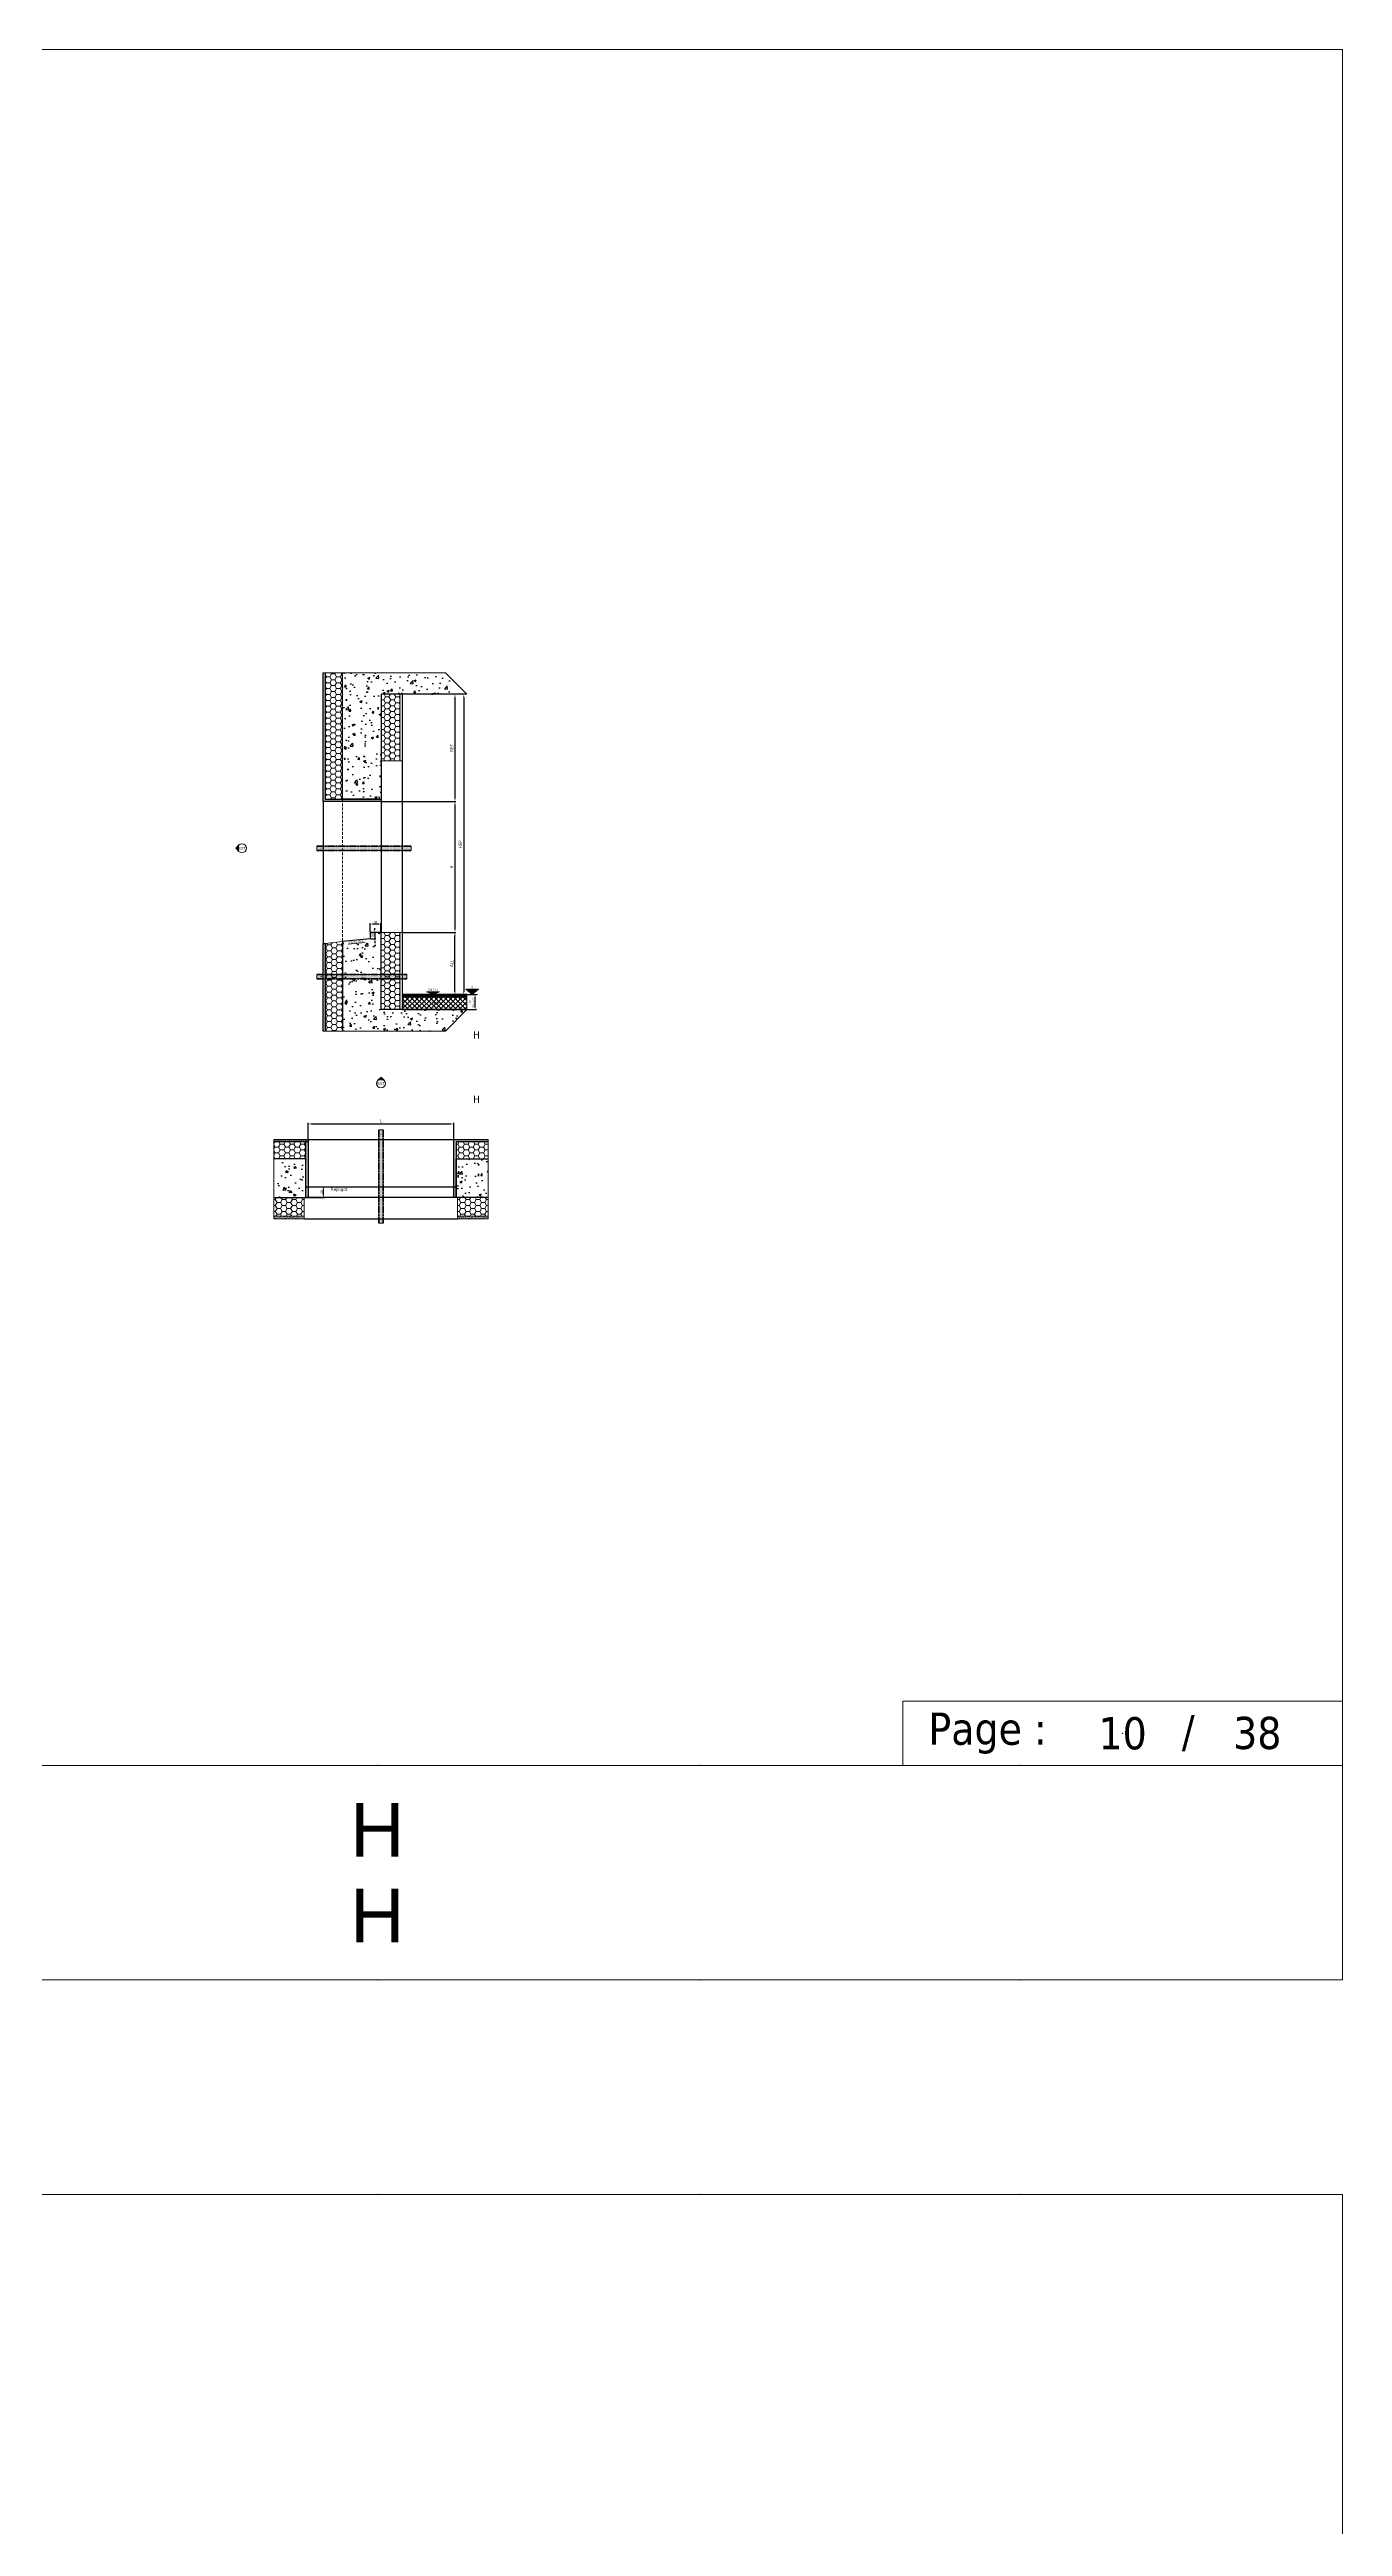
# Model space of a CAD drawing. Header units: millimetres. Extents: x -20000 to 230000, y -17405 to 25402.
# Drawn here: x 73472 to 79500, y -2048 to 9500 of the extents above; entities that cross this region are included whole.
import ezdxf
from ezdxf.enums import TextEntityAlignment as Align

# ---------------------------------------------------------------- set-up
doc = ezdxf.new("R2010")
doc.units = ezdxf.units.MM
doc.header["$PDMODE"] = 35
doc.header["$PDSIZE"] = 0.5
doc.linetypes.add('AXES', pattern=[50.8, 31.75, -6.35, 6.35, -6.35])
doc.linetypes.add('CACHE', pattern=[9.525, 6.35, -3.175])
doc.layers.get('0').update_dxf_attribs({"lineweight": 13})
doc.layers.get('Defpoints').update_dxf_attribs({"true_color": 0xc2a584})
for name, color, linetype, lineweight in [('0 - 1 (validé)', 3, 'Continuous', 13), ('1 - Axe', 1, 'AXES', 0), ('1 - BETON', 251, 'Continuous', 25), ('1 - Béton', 251, 'Continuous', 25), ('1 - Cartouche', 7, 'Continuous', 13), ('1 - Cotation', 32, 'Continuous', 13), ('1 - INTERROMPU', 253, 'CACHE', 13), ('1 - Isolant', 132, 'Continuous', 13), ('1 - Platre', 252, 'Continuous', 13), ('1 - Texte', 7, 'Continuous', 13), ('Texte', 7, 'Continuous', 13)]:
    doc.layers.add(name, color=color, linetype=linetype, lineweight=lineweight)
for name, color, linetype, lineweight, plot in [('0 - Invisible', 43, 'Continuous', 0, False), ('0 - Trame', 1, 'Continuous', 0, False), ('Intouchable', 252, 'Continuous', 13, False), ('Non visible', 163, 'Continuous', 25, False)]:
    doc.layers.add(name, color=color, linetype=linetype, lineweight=lineweight, plot=plot)
doc.layers.add('1 - Cache', color=7, linetype='Continuous', lineweight=0, true_color=0xffffff)
doc.styles.get("Standard").update_dxf_attribs({"font": 'ARIALUNI.TTF'})
doc.styles.add('Texte Poralu', font='tahomabd.ttf')
doc.dimstyles.new('100 - 1000', dxfattribs={"dimtxt": 15, "dimasz": 15, "dimexe": 5, "dimexo": 2.5, "dimgap": 8, "dimtad": 1, "dimdec": 1, "dimtxsty": 'Texte Poralu', "dimcen": 10, "dimazin": 0, "dimtfac": 1, "dimtdec": 1, "dimtmove": 0, "dimatfit": 3, "dimfxl": 1, "dimarcsym": 0})
doc.dimstyles.new('30 - 1000', dxfattribs={"dimtxt": 10, "dimasz": 10, "dimexe": 5, "dimexo": 2.5, "dimgap": 5, "dimtad": 1, "dimdec": 1, "dimtxsty": 'Texte Poralu', "dimcen": 5, "dimazin": 0, "dimtfac": 1, "dimtdec": 1, "dimtmove": 0, "dimatfit": 3, "dimfxl": 1, "dimarcsym": 0})

# ---------------------------------------------------------------- blocks, each defined once
blk = doc.blocks.new('Cadre Coupe_Elev')
for p in [(3500, 9500), (5000, 9500), (6500, 9500), (8000, 9500), (3500, 1500), (5000, 1500), (6500, 1500), (8000, 1500), (3500, 500), (5000, 500), (6500, 500), (8000, 500)]:
    blk.add_point(p)
at = {"layer": '0 - Trame'}
for points in [[(500, 500), (9500, 500), (9500, 9500), (500, 9500)], [(500, 1500), (9500, 1500), (9500, 500), (500, 500)]]:
    blk.add_lwpolyline(points, close=True, dxfattribs=at)
at = {"layer": 'Defpoints'}
for p in [(5000, 5730), (5000, 3733), (5000, 1200), (5000, 1000), (5000, 800)]:
    blk.add_point(p, dxfattribs=at)
at = {"color": 7}
blk.add_attdef('REPERE_1', text='', height=300, dxfattribs=at).set_placement((1000, 9000), align=Align.MIDDLE_CENTER)
at = {"layer": '1 - Texte', "color": 7}
for tag, p in [('DEFINITION1', (5000, 1200)), ('DEFINITION2', (5000, 800))]:
    blk.add_attdef(tag, text='', height=250, dxfattribs=at).set_placement(p, align=Align.MIDDLE_CENTER)
at = {"layer": 'Non visible', "style": 'Texte Poralu'}
for p in [(5447, 4906), (5447, 4606)]:
    blk.add_attdef('REPERE_2', text='', height=35, dxfattribs=at).set_placement(p, align=Align.MIDDLE_LEFT)
blk = doc.blocks.new('Cartouche - Total de page')
at = {"layer": '1 - Cartouche', "color": 0, "insert": (0, 0), "char_height": 5, "attachment_point": 5, "style": 'Texte Poralu'}
blk.add_mtext('38', dxfattribs=at)
blk = doc.blocks.new('*U533')
at = {"layer": '1 - Béton'}
h = blk.add_hatch(dxfattribs=at)
h.set_pattern_fill('ANSI31', color=256, scale=0.5, angle=135)
h.set_pattern_definition([(180, (200, -2e-12), (-3e-16, -1.5875), [])])
h.paths.add_polyline_path([(0, 60), (300, 60), (300, 70), (0, 70)])
h = blk.add_hatch(dxfattribs=at)
h.set_pattern_fill('ANSI37', color=256, scale=5)
h.set_pattern_definition([(45, (200, -2e-12), (-11.2253, 11.2253), []), (135, (200, -2e-12), (-11.2253, -11.2253), [])])
h.paths.add_polyline_path([(0, 0), (300, 0), (300, 60), (0, 60)])
h.paths.add_polyline_path([(126, 21), (174, 21), (174, 42), (126, 42)], flags=24)
at = {"layer": '0 - Invisible'}
for points in [[(0, 60), (300, 60), (300, 70), (0, 70), (0, 60)], [(0, 0), (300, 0), (300, 60), (0, 60), (0, 0)]]:
    blk.add_lwpolyline(points, dxfattribs=at)
at = {"layer": '1 - Béton'}
for points in [[(300, 70), (0, 70), (0, 60), (300, 60)], [(300, 60), (0, 60), (0, 0), (300, 0)]]:
    blk.add_lwpolyline(points, dxfattribs=at)
at = {"layer": 'Texte', "insert": (150, 30), "char_height": 10, "attachment_point": 5, "style": 'Texte Poralu'}
blk.add_mtext_dynamic_manual_height_columns('Chape', width=29.38, gutter_width=50, heights=[0], dxfattribs=at)
blk = doc.blocks.new('*U536')
at = {"layer": '1 - Isolant'}
h = blk.add_hatch(dxfattribs=at)
h.set_pattern_fill('HONEY', color=256, scale=5)
h.set_pattern_definition([(0, (-58597.141, -19597.493), (23.8125, 13.7481532), [15.875, -31.75]), (120, (-58597.141, -19597.493), (-23.8125, 13.7481533), [15.875, -31.75]), (60, (-58597.141, -19597.493), (5e-08, 27.4963065), [-31.75, 15.875])])
h.paths.add_polyline_path([(0, -360), (87, -360), (87, 0), (0, 0)])
at = {"layer": '1 - Platre'}
h = blk.add_hatch(dxfattribs=at)
h.set_pattern_fill('AR-SAND', color=256, scale=0.1)
h.set_pattern_definition([(37.5, (-58597.141, -19597.4927), (-0.16000313, 4.89413237), [0, -3.8608, 0, -4.318, 0, -4.1275]), (7.5, (-58597.141, -19597.4927), (4.4952328, 7.168251), [0, -2.0828, 0, -3.4798, 0, -1.3335]), (327.5, (-58600.265, -19597.4927), (7.9099237, 0.01437185), [0, -1.27, 0, -4.572, 0, -5.969]), (317.5, (-58600.265, -19597.4927), (7.6355645, 2.2292932), [0, -0.635, 0, -2.9972, 0, -3.429])])
h.paths.add_polyline_path([(100, -360), (100, 0), (87, 0), (87, -360)])
at = {"layer": '0 - Invisible'}
for points in [[(0, -360), (87, -360)], [(87, -360), (100, -360)]]:
    blk.add_lwpolyline(points, dxfattribs=at)
at = {"layer": '1 - Isolant'}
blk.add_lwpolyline([(87, -360), (87, 0), (0, 0), (0, -360)], dxfattribs=at)
at = {"layer": '1 - Platre'}
blk.add_lwpolyline([(100, -360), (100, 0), (87, 0), (87, -360)], dxfattribs=at)
blk = doc.blocks.new('*U199')
blk.add_hatch(color=256).paths.add_polyline_path([(25, 0), (55, 25), (-5, 25)])
blk.add_line((0, 0), (50, 0))
blk.add_lwpolyline([(25, 0), (55, 25), (-5, 25), (25, 0)])
at = {"style": 'Texte Poralu'}
blk.add_attdef('HAUTEUR', text='', height=10, dxfattribs=at).set_placement((25, 35), align=Align.MIDDLE_CENTER)
blk = doc.blocks.new('*U200')
blk.add_hatch(color=256).paths.add_polyline_path([(0, 0), (30, 12.5), (-30, 12.5)])
blk.add_lwpolyline([(0, 0), (30, 12.5), (-30, 12.5), (0, 0)])
at = {"layer": 'Texte', "insert": (0, 17.5), "char_height": 10, "attachment_point": 8, "style": 'Texte Poralu'}
blk.add_mtext('Sol Fini', dxfattribs=at)
blk = doc.blocks.new('*D1416')
at = {"color": 0, "lineweight": -2, "transparency": 16777216}
for p, q in [((75420, 5094), (75462, 5094)), ((75457, 5034), (75457, 5084)), ((75420, 5024), (75462, 5024))]:
    blk.add_line(p, q, dxfattribs=at)
at = {"color": 0, "transparency": 16777216}
for points in [[(75455, 5084), (75458, 5084), (75457, 5094)], [(75455, 5034), (75458, 5034), (75457, 5024)]]:
    blk.add_solid(points, dxfattribs=at)
at = {"layer": 'Defpoints', "color": 0, "transparency": 16777216}
for p in [(75417, 5094), (75457, 5094), (75417, 5024)]:
    blk.add_point(p, dxfattribs=at)
at = {"color": 0, "transparency": 16777216, "insert": (75439, 5059), "char_height": 10, "attachment_point": 5, "rotation": 90, "style": 'Texte Poralu'}
blk.add_mtext('70 \\P{\\H0.6x;(Réserve Sol)}', dxfattribs=at)
blk = doc.blocks.new('*U791')
at = {"layer": '1 - Isolant'}
h = blk.add_hatch(dxfattribs=at)
h.set_pattern_fill('HONEY', color=256, scale=5)
h.set_pattern_definition([(0, (-58597.141, -19597.493), (23.8125, 13.7481532), [15.875, -31.75]), (120, (-58597.141, -19597.493), (-23.8125, 13.7481533), [15.875, -31.75]), (60, (-58597.141, -19597.493), (5e-08, 27.4963065), [-31.75, 15.875])])
h.paths.add_polyline_path([(0, -500), (87, -500), (87, -190), (0, -190)])
at = {"layer": '1 - Platre'}
h = blk.add_hatch(dxfattribs=at)
h.set_pattern_fill('AR-SAND', color=256, scale=0.1)
h.set_pattern_definition([(37.5, (-58597.141, -19597.4927), (-0.16000313, 4.89413237), [0, -3.8608, 0, -4.318, 0, -4.1275]), (7.5, (-58597.141, -19597.4927), (4.4952328, 7.168251), [0, -2.0828, 0, -3.4798, 0, -1.3335]), (327.5, (-58600.265, -19597.4927), (7.9099237, 0.01437185), [0, -1.27, 0, -4.572, 0, -5.969]), (317.5, (-58600.265, -19597.4927), (7.6355645, 2.2292932), [0, -0.635, 0, -2.9972, 0, -3.429])])
h.paths.add_polyline_path([(100, -500), (100, -190), (87, -190), (87, -500)])
at = {"layer": '0 - Invisible'}
for points in [[(0, -500), (87, -500)], [(87, -500), (100, -500)]]:
    blk.add_lwpolyline(points, dxfattribs=at)
at = {"layer": '1 - Isolant'}
blk.add_lwpolyline([(87, -500), (87, -190), (0, -190), (0, -500)], dxfattribs=at)
at = {"layer": '1 - Platre'}
blk.add_lwpolyline([(100, -500), (100, -190), (87, -190), (87, -500)], dxfattribs=at)
blk = doc.blocks.new('*U789')
at = {"layer": '1 - Isolant'}
h = blk.add_hatch(dxfattribs=at)
h.set_pattern_fill('HONEY', color=256, scale=5, style=0)
h.set_pattern_definition([(0, (-80, 430), (23.8125, 13.74815), [15.875, -31.75]), (120, (-80, 430), (-23.8125, 13.74815), [15.875, -31.75]), (60, (-80, 430), (5e-08, 27.4963), [-31.75, 15.875])])
h.paths.add_polyline_path([(-80, 590), (0, 590), (0, 0), (-80, 0)])
at = {"layer": '0 - Invisible'}
blk.add_lwpolyline([(-80, 590), (0, 590)], dxfattribs=at)
at = {"layer": '1 - Isolant'}
blk.add_lwpolyline([(0, 590), (0, 0), (0, 0), (0, 0), (-80, 0), (-80, 590)], dxfattribs=at)
blk = doc.blocks.new('*D1417')
at = {"layer": '1 - Cotation', "color": 0, "lineweight": -2, "transparency": 16777216}
for p, q in [((75020, 5994), (75367, 5994)), ((75362, 5979), (75362, 5399)), ((75120, 5384), (75367, 5384))]:
    blk.add_line(p, q, dxfattribs=at)
at = {"layer": '1 - Cotation', "color": 0, "transparency": 16777216}
for points in [[(75360, 5979), (75365, 5979), (75362, 5994)], [(75360, 5399), (75365, 5399), (75362, 5384)]]:
    blk.add_solid(points, dxfattribs=at)
at = {"layer": 'Defpoints', "color": 0, "transparency": 16777216}
for p in [(75018, 5994), (75118, 5384), (75362, 5384)]:
    blk.add_point(p, dxfattribs=at)
at = {"layer": '1 - Cotation', "color": 0, "transparency": 16777216, "insert": (75347, 5689), "char_height": 15, "attachment_point": 5, "rotation": 90, "style": 'Texte Poralu'}
blk.add_mtext('H', dxfattribs=at)
blk = doc.blocks.new('*D1418')
at = {"layer": '1 - Cotation', "color": 0, "lineweight": -2, "transparency": 16777216}
for p, q in [((75415, 6494), (75398, 6494)), ((75403, 6479), (75403, 5109)), ((75415, 5094), (75398, 5094))]:
    blk.add_line(p, q, dxfattribs=at)
at = {"layer": '1 - Cotation', "color": 0, "transparency": 16777216}
for points in [[(75401, 6479), (75406, 6479), (75403, 6494)], [(75401, 5109), (75406, 5109), (75403, 5094)]]:
    blk.add_solid(points, dxfattribs=at)
at = {"layer": 'Defpoints', "color": 0, "transparency": 16777216}
for p in [(75418, 6494), (75403, 5094), (75418, 5094)]:
    blk.add_point(p, dxfattribs=at)
at = {"layer": '1 - Cotation', "color": 0, "transparency": 16777216, "insert": (75387, 5794), "char_height": 15, "attachment_point": 5, "rotation": 90, "style": 'Texte Poralu'}
blk.add_mtext('HSP', dxfattribs=at)
blk = doc.blocks.new('*U784')
at = {"layer": '1 - BETON'}
h = blk.add_hatch(dxfattribs=at)
h.set_pattern_fill('CONCRETE', color=256, scale=15, style=0, pattern_type=2)
h.set_pattern_definition([(50, (120, 190), (107.589, -9.413), [11.25, -123.75]), (355, (120, 190), (-20.813, 112.83), [9, -99]), (100.451, (128.97, 189.22), (86.776, 103.416), [9.561, -105.171]), (46.184, (120, 220), (160.086, -24.828), [16.875, -185.625]), (96.636, (133.34, 217.93), (140.2, 146.12), [14.34, -157.757]), (351.184, (120, 220), (140.2, 146.12), [13.5, -148.5]), (21, (135, 212.5), (89.536, -60.393), [11.25, -123.75]), (326, (135, 212.5), (36.497, 108.773), [9, -99]), (71.451, (142.46, 207.47), (126.033, 48.38), [9.561, -105.171]), (37.5, (120, 190), (1.824, 49.934), [0, -97.8, 0, -100.5, 0, -99.375]), (7.5, (120, 190), (39.4604, 59.162), [0, -57.3, 0, -95.55, 0, -37.875]), (327.5, (86.55, 190), (80.0734, -3.3832), [0, -37.5, 0, -117, 0, -155.25]), (317.5, (71.55, 190), (87.478, 15.016), [0, -48.75, 0, -77.7, 0, -110.25])])
h.paths.add_polyline_path([(400, 490), (300, 590), (-180, 590), (-180, 0), (0, 0), (0, 490)])
at = {"layer": '0 - Invisible'}
blk.add_lwpolyline([(400, 490), (300, 590), (-180, 590)], dxfattribs=at)
at = {"layer": '1 - BETON'}
blk.add_lwpolyline([(400, 490), (0, 490), (0, 0), (-180, 0), (-180, 590)], dxfattribs=at)
blk = doc.blocks.new('*U198')
h = blk.add_hatch(color=256)
edge = h.paths.add_edge_path()
edge.add_line((-29, 0), (-15, -15))
edge.add_arc((0, 0), 20.6, 180, 225, ccw=False)
edge.add_arc((0, 0), 20.6, 135, 180, ccw=False)
edge.add_line((-15, 15), (-29, 0))
for p, q in [((-15, 15), (-29, 0)), ((-29, 0), (-15, -15))]:
    blk.add_line(p, q)
blk.add_circle((0, 0), 20.6)
at = {"insert": (0, 0), "char_height": 12.5, "attachment_point": 5}
blk.add_mtext('EXT', dxfattribs=at)
blk = doc.blocks.new('*D1419')
at = {"layer": '1 - Cotation', "color": 0, "lineweight": -2, "transparency": 16777216}
for p, q in [((75415, 6494), (75357, 6494)), ((75362, 6479), (75362, 6009)), ((75020, 5994), (75367, 5994))]:
    blk.add_line(p, q, dxfattribs=at)
at = {"layer": '1 - Cotation', "color": 0, "transparency": 16777216}
for points in [[(75360, 6479), (75365, 6479), (75362, 6494)], [(75360, 6009), (75365, 6009), (75362, 5994)]]:
    blk.add_solid(points, dxfattribs=at)
at = {"layer": 'Defpoints', "color": 0, "transparency": 16777216}
for p in [(75418, 6494), (75018, 5994), (75362, 5994)]:
    blk.add_point(p, dxfattribs=at)
at = {"layer": '1 - Cotation', "color": 0, "transparency": 16777216, "insert": (75347, 6244), "char_height": 15, "attachment_point": 5, "rotation": 90, "style": 'Texte Poralu'}
blk.add_mtext('RET', dxfattribs=at)
blk = doc.blocks.new('*U537')
at = {"layer": '1 - Isolant'}
h = blk.add_hatch(dxfattribs=at)
h.set_pattern_fill('HONEY', color=256, scale=5, style=0)
h.set_pattern_definition([(0, (20, -215), (23.8125, 13.74815), [15.875, -31.75]), (120, (20, -215), (-23.8125, 13.74815), [15.875, -31.75]), (60, (20, -215), (5e-08, 27.4963), [-31.75, 15.875])])
h.paths.add_polyline_path([(0, -417), (0, 0), (-80, -8), (-80, -417)])
at = {"layer": '0 - Invisible'}
blk.add_lwpolyline([(-80, -417), (0, -417)], dxfattribs=at)
at = {"layer": '1 - Isolant'}
blk.add_lwpolyline([(0, -417), (0, 0), (-80, -8), (-80, -417)], dxfattribs=at)
blk = doc.blocks.new('*D1429')
at = {"layer": '1 - Cotation', "color": 0, "lineweight": -2, "transparency": 16777216}
for p, q in [((74967, 5386), (74967, 5427)), ((75007, 5422), (74977, 5422)), ((75017, 5386), (75017, 5427))]:
    blk.add_line(p, q, dxfattribs=at)
at = {"layer": '1 - Cotation', "color": 0, "transparency": 16777216}
for points in [[(74977, 5424), (74977, 5421), (74967, 5422)], [(75007, 5424), (75007, 5421), (75017, 5422)]]:
    blk.add_solid(points, dxfattribs=at)
at = {"layer": 'Defpoints', "color": 0, "transparency": 16777216}
for p in [(74967, 5422), (74967, 5384), (75017, 5384)]:
    blk.add_point(p, dxfattribs=at)
at = {"layer": '1 - Cotation', "color": 0, "transparency": 16777216, "insert": (74992, 5432), "char_height": 10, "attachment_point": 5, "style": 'Texte Poralu'}
blk.add_mtext('50', dxfattribs=at)
blk = doc.blocks.new('*D1430')
at = {"layer": '1 - Cotation', "color": 0, "lineweight": -2, "transparency": 16777216}
for p, q in [((74970, 5384), (74994, 5384)), ((74970, 5354), (74994, 5354)), ((74989, 5394), (74989, 5404)), ((74989, 5384), (74989, 5354)), ((74989, 5344), (74989, 5334))]:
    blk.add_line(p, q, dxfattribs=at)
at = {"layer": '1 - Cotation', "color": 0, "transparency": 16777216}
for points in [[(74987, 5394), (74990, 5394), (74989, 5384)], [(74987, 5344), (74990, 5344), (74989, 5354)]]:
    blk.add_solid(points, dxfattribs=at)
at = {"layer": 'Defpoints', "color": 0, "transparency": 16777216}
for p in [(74967, 5384), (74967, 5354), (74989, 5354)]:
    blk.add_point(p, dxfattribs=at)
at = {"layer": '1 - Cotation', "color": 0, "transparency": 16777216, "insert": (74978, 5369), "char_height": 10, "attachment_point": 5, "rotation": 90, "style": 'Texte Poralu'}
blk.add_mtext('30', dxfattribs=at)
blk = doc.blocks.new('*D1420')
at = {"layer": '1 - Cotation', "color": 0, "lineweight": -2, "transparency": 16777216}
for p, q in [((75120, 5384), (75367, 5384)), ((75362, 5109), (75362, 5369)), ((75415, 5094), (75357, 5094))]:
    blk.add_line(p, q, dxfattribs=at)
at = {"layer": '1 - Cotation', "color": 0, "transparency": 16777216}
for points in [[(75360, 5369), (75365, 5369), (75362, 5384)], [(75360, 5109), (75365, 5109), (75362, 5094)]]:
    blk.add_solid(points, dxfattribs=at)
at = {"layer": 'Defpoints', "color": 0, "transparency": 16777216}
for p in [(75118, 5384), (75362, 5384), (75418, 5094)]:
    blk.add_point(p, dxfattribs=at)
at = {"layer": '1 - Cotation', "color": 0, "transparency": 16777216, "insert": (75347, 5239), "char_height": 15, "attachment_point": 5, "rotation": 90, "style": 'Texte Poralu'}
blk.add_mtext('ALL', dxfattribs=at)
blk = doc.blocks.new('*U790')
at = {"layer": '1 - BETON'}
h = blk.add_hatch(dxfattribs=at)
h.set_pattern_fill('AR-SAND', color=256, scale=0.1)
h.set_pattern_definition([(37.5, (-390, -60), (-0.160003, 4.894132), [0, -3.8608, 0, -4.318, 0, -4.1275]), (7.5, (-390, -60), (4.49523, 7.16825), [0, -2.0828, 0, -3.4798, 0, -1.3335]), (327.5, (-393.124, -60), (7.909924, 0.01437), [0, -1.27, 0, -4.572, 0, -5.969]), (317.5, (-393.124, -60), (7.63556, 2.22929), [0, -0.635, 0, -2.9972, 0, -3.429])])
h.paths.add_polyline_path([(-590, 10), (-590, 0), (0, 0), (0, -260), (10, -260), (10, 10)])
at = {"layer": '0 - Invisible'}
blk.add_lwpolyline([(-590, 10), (-590, 0)], dxfattribs=at)
at = {"layer": '1 - BETON'}
blk.add_lwpolyline([(-590, 0), (0, 0), (0, -260), (10, -260), (10, 10), (-590, 10)], dxfattribs=at)
blk = doc.blocks.new('*U703')
at = {"layer": '1 - BETON'}
h = blk.add_hatch(dxfattribs=at)
h.set_pattern_fill('AR-SAND', color=256, scale=0.1)
h.set_pattern_definition([(37.5, (6e-13, -210), (-0.16, 4.89413), [0, -3.8608, 0, -4.318, 0, -4.1275]), (7.5, (6e-13, -210), (4.49523, 7.16825), [0, -2.0828, 0, -3.4798, 0, -1.3335]), (327.5, (-3.124, -210), (7.90992, 0.01437), [0, -1.27, 0, -4.572, 0, -5.969]), (317.5, (-3.124, -210), (7.63556, 2.2293), [0, -0.635, 0, -2.9972, 0, -3.429])])
h.paths.add_polyline_path([(10, -409), (10, -1), (0, 0), (0, -409)])
at = {"layer": '0 - Invisible'}
blk.add_line((0, -409), (10, -409), dxfattribs=at)
at = {"layer": '1 - BETON'}
blk.add_lwpolyline([(10, -409), (10, -1), (0, 0), (0, -409)], dxfattribs=at)
blk = doc.blocks.new('*U225')
at = {"layer": '1 - Cache'}
blk.add_hatch(color=256, dxfattribs=at).paths.add_polyline_path([(-20, -10), (400, -10), (400, 10), (-20, 10)])
at = {"layer": '0 - Invisible'}
blk.add_lwpolyline([(-20, -10), (400, -10), (400, 10), (-20, 10)], close=True, dxfattribs=at)
for p in [(0, 0), (380, 0)]:
    blk.add_point(p, dxfattribs=at)
at = {"layer": '1 - Axe', "lineweight": 50}
for p, q in [((-20, 10), (400, 10)), ((-20, -10), (400, -10))]:
    blk.add_line(p, q, dxfattribs=at)
blk = doc.blocks.new('*U441')
at = {"layer": '1 - Isolant'}
h = blk.add_hatch(dxfattribs=at)
h.set_pattern_fill('HONEY', color=256, scale=5, style=0)
h.set_pattern_definition([(0, (110, 80), (23.8125, 13.74815), [15.875, -31.75]), (120, (110, 80), (-23.8125, 13.74815), [15.875, -31.75]), (60, (110, 80), (5e-08, 27.4963), [-31.75, 15.875])])
h.paths.add_polyline_path([(-150, 0), (0, 0), (0, 80), (-150, 80)])
at = {"layer": '0 - Invisible'}
blk.add_lwpolyline([(-150, 80), (-150, 0)], dxfattribs=at)
at = {"layer": '1 - Isolant'}
blk.add_lwpolyline([(-150, 0), (0, 0), (0, 0), (0, 0), (0, 80), (-150, 80)], dxfattribs=at)
blk = doc.blocks.new('*U436')
at = {"layer": '1 - Isolant'}
h = blk.add_hatch(dxfattribs=at)
h.set_pattern_fill('HONEY', color=256, scale=5)
h.set_pattern_definition([(0, (237.5, -1e-14), (23.8125, 13.74815), [15.875, -31.75]), (120, (237.5, -1e-14), (-23.8125, 13.74815), [15.875, -31.75]), (60, (237.5, -1e-14), (5e-08, 27.4963), [-31.75, 15.875])])
h.paths.add_polyline_path([(-150, -87), (-150, 0), (-8, 0), (-8, -87)])
at = {"layer": '1 - Platre'}
h = blk.add_hatch(dxfattribs=at)
h.set_pattern_fill('AR-SAND', color=256, scale=0.1)
h.set_pattern_definition([(37.5, (237.5, -1e-14), (-0.160003, 4.894132), [0, -3.8608, 0, -4.318, 0, -4.1275]), (7.5, (237.5, -1e-14), (4.49523, 7.16825), [0, -2.0828, 0, -3.4798, 0, -1.3335]), (327.5, (234.3756, -1e-14), (7.909924, 0.01437), [0, -1.27, 0, -4.572, 0, -5.969]), (317.5, (234.3756, -1e-14), (7.63556, 2.22929), [0, -0.635, 0, -2.9972, 0, -3.429])])
h.paths.add_polyline_path([(-150, -100), (-150, -87), (-8, -87), (-8, -100)])
at = {"layer": '0 - Invisible'}
for points in [[(-150, -87), (-150, 0)], [(-150, -100), (-150, -87)]]:
    blk.add_lwpolyline(points, dxfattribs=at)
at = {"layer": '1 - Isolant'}
blk.add_lwpolyline([(-150, 0), (-8, 0), (-8, -87), (-150, -87)], dxfattribs=at)
at = {"layer": '1 - Platre'}
blk.add_lwpolyline([(-150, -87), (-8, -87), (-8, -100), (-150, -100)], dxfattribs=at)
blk = doc.blocks.new('*U437')
at = {"layer": '1 - Isolant'}
h = blk.add_hatch(dxfattribs=at)
h.set_pattern_fill('HONEY', color=256, scale=5)
h.set_pattern_definition([(0, (47.5, -1e-14), (23.8125, 13.7482), [15.875, -31.75]), (120, (47.5, -1e-14), (-23.8125, 13.7482), [15.875, -31.75]), (60, (47.5, -1e-14), (5e-08, 27.4963), [-31.75, 15.875])])
h.paths.add_polyline_path([(150, -87), (150, 0), (7, 0), (7, -87)])
at = {"layer": '1 - Platre'}
h = blk.add_hatch(dxfattribs=at)
h.set_pattern_fill('AR-SAND', color=256, scale=0.1)
h.set_pattern_definition([(37.5, (47.5, -1e-14), (-0.16, 4.89413), [0, -3.8608, 0, -4.318, 0, -4.1275]), (7.5, (47.5, -1e-14), (4.49523, 7.16825), [0, -2.0828, 0, -3.4798, 0, -1.3335]), (327.5, (44.3757, -1e-14), (7.90992, 0.01437), [0, -1.27, 0, -4.572, 0, -5.969]), (317.5, (44.376, -1e-14), (7.63556, 2.2293), [0, -0.635, 0, -2.9972, 0, -3.429])])
h.paths.add_polyline_path([(150, -100), (150, -87), (7, -87), (7, -100)])
at = {"layer": '0 - Invisible'}
for points in [[(150, -87), (150, 0)], [(150, -100), (150, -87)]]:
    blk.add_lwpolyline(points, dxfattribs=at)
at = {"layer": '1 - Isolant'}
blk.add_lwpolyline([(150, 0), (7, 0), (7, -87), (150, -87)], dxfattribs=at)
at = {"layer": '1 - Platre'}
blk.add_lwpolyline([(150, -87), (7, -87), (7, -100), (150, -100)], dxfattribs=at)
blk = doc.blocks.new('*U442')
at = {"layer": '1 - Isolant'}
h = blk.add_hatch(dxfattribs=at)
h.set_pattern_fill('HONEY', color=256, scale=5, style=0)
h.set_pattern_definition([(0, (110, 80), (23.8125, 13.74815), [15.875, -31.75]), (120, (110, 80), (-23.8125, 13.74815), [15.875, -31.75]), (60, (110, 80), (5e-08, 27.4963), [-31.75, 15.875])])
h.paths.add_polyline_path([(-150, 0), (0, 0), (0, 80), (-150, 80)])
at = {"layer": '0 - Invisible'}
blk.add_lwpolyline([(-150, 80), (-150, 0)], dxfattribs=at)
at = {"layer": '1 - Isolant'}
blk.add_lwpolyline([(-150, 0), (0, 0), (0, 0), (0, 0), (0, 80), (-150, 80)], dxfattribs=at)
blk = doc.blocks.new('*U189')
h = blk.add_hatch(color=256)
edge = h.paths.add_edge_path()
edge.add_line((0, 29), (-15, 15))
edge.add_arc((0, 0), 20.6, 90, 135, ccw=False)
edge.add_arc((0, 0), 20.6, 45, 90, ccw=False)
edge.add_line((15, 15), (0, 29))
for p, q in [((0, 29), (-15, 15)), ((15, 15), (0, 29))]:
    blk.add_line(p, q)
blk.add_circle((0, 0), 20.6)
at = {"insert": (0, 0), "char_height": 12.5, "attachment_point": 5}
blk.add_mtext('EXT', dxfattribs=at)
blk = doc.blocks.new('*D1431')
at = {"layer": '1 - Cotation', "color": 0, "lineweight": -2, "transparency": 16777216}
for p, q in [((74678, 4420), (74678, 4496)), ((74693, 4491), (75342, 4491)), ((75357, 4420), (75357, 4496))]:
    blk.add_line(p, q, dxfattribs=at)
at = {"layer": '1 - Cotation', "color": 0, "transparency": 16777216}
for points in [[(74693, 4493), (74693, 4488), (74678, 4491)], [(75342, 4493), (75342, 4488), (75357, 4491)]]:
    blk.add_solid(points, dxfattribs=at)
at = {"layer": 'Defpoints', "color": 0, "transparency": 16777216}
for p in [(74678, 4418), (75357, 4491), (75357, 4418)]:
    blk.add_point(p, dxfattribs=at)
at = {"layer": '1 - Cotation', "color": 0, "transparency": 16777216, "insert": (75018, 4506), "char_height": 15, "attachment_point": 5, "style": 'Texte Poralu'}
blk.add_mtext('L', dxfattribs=at)
blk = doc.blocks.new('*U435')
at = {"layer": '1 - BETON'}
h = blk.add_hatch(dxfattribs=at)
h.set_pattern_fill('CONCRETE', color=256, scale=15, style=0, pattern_type=2)
h.set_pattern_definition([(50, (-50, -20), (107.59, -9.413), [11.25, -123.75]), (355, (-50, -20), (-20.813, 112.83), [9, -99]), (100.45, (-41.03, -20.78), (86.776, 103.416), [9.56, -105.17]), (46.184, (-50, 10), (160.086, -24.83), [16.875, -185.625]), (96.636, (-36.66, 7.93), (140.2, 146.12), [14.34, -157.76]), (351.184, (-50, 10), (140.2, 146.12), [13.5, -148.5]), (21, (-35, 2.5), (89.536, -60.393), [11.25, -123.75]), (326, (-35, 2.5), (36.497, 108.773), [9, -99]), (71.45, (-27.54, -2.53), (126.033, 48.38), [9.56, -105.17]), (37.5, (-50, -20), (1.824, 49.934), [0, -97.8, 0, -100.5, 0, -99.375]), (7.5, (-50, -20), (39.46, 59.162), [0, -57.3, 0, -95.55, 0, -37.875]), (327.5, (-83.45, -20), (80.0734, -3.383), [0, -37.5, 0, -117, 0, -155.25]), (317.5, (-98.45, -20), (87.478, 15.016), [0, -48.75, 0, -77.7, 0, -110.25])])
h.paths.add_polyline_path([(150, 180), (150, 0), (0, 0), (0, 180)])
at = {"layer": '0 - Invisible'}
blk.add_lwpolyline([(150, 180), (150, 0)], dxfattribs=at)
at = {"layer": '1 - BETON'}
blk.add_lwpolyline([(150, 0), (0, 0), (0, 180), (150, 180)], dxfattribs=at)
blk = doc.blocks.new('*U434')
at = {"layer": '1 - BETON'}
h = blk.add_hatch(dxfattribs=at)
h.set_pattern_fill('CONCRETE', color=256, scale=15, style=0, pattern_type=2)
h.set_pattern_definition([(50, (-50, -20), (107.59, -9.413), [11.25, -123.75]), (355, (-50, -20), (-20.813, 112.83), [9, -99]), (100.45, (-41.03, -20.78), (86.776, 103.416), [9.56, -105.17]), (46.184, (-50, 10), (160.086, -24.83), [16.875, -185.625]), (96.636, (-36.66, 7.93), (140.2, 146.12), [14.34, -157.76]), (351.184, (-50, 10), (140.2, 146.12), [13.5, -148.5]), (21, (-35, 2.5), (89.536, -60.393), [11.25, -123.75]), (326, (-35, 2.5), (36.497, 108.773), [9, -99]), (71.45, (-27.54, -2.53), (126.033, 48.38), [9.56, -105.17]), (37.5, (-50, -20), (1.824, 49.934), [0, -97.8, 0, -100.5, 0, -99.375]), (7.5, (-50, -20), (39.46, 59.162), [0, -57.3, 0, -95.55, 0, -37.875]), (327.5, (-83.45, -20), (80.0734, -3.383), [0, -37.5, 0, -117, 0, -155.25]), (317.5, (-98.45, -20), (87.478, 15.016), [0, -48.75, 0, -77.7, 0, -110.25])])
h.paths.add_polyline_path([(150, 180), (150, 0), (0, 0), (0, 180)])
at = {"layer": '0 - Invisible'}
blk.add_lwpolyline([(150, 180), (150, 0)], dxfattribs=at)
at = {"layer": '1 - BETON'}
blk.add_lwpolyline([(150, 0), (0, 0), (0, 180), (150, 180)], dxfattribs=at)
blk = doc.blocks.new('*D1432')
at = {"layer": '1 - Cotation', "color": 0, "lineweight": -2, "transparency": 16777216}
for p, q in [((74670, 4198), (74755, 4198)), ((74750, 4158), (74750, 4188)), ((74670, 4148), (74755, 4148))]:
    blk.add_line(p, q, dxfattribs=at)
at = {"layer": '1 - Cotation', "color": 0, "transparency": 16777216}
for points in [[(74748, 4188), (74752, 4188), (74750, 4198)], [(74748, 4158), (74752, 4158), (74750, 4148)]]:
    blk.add_solid(points, dxfattribs=at)
at = {"layer": 'Defpoints', "color": 0, "transparency": 16777216}
for p in [(74667, 4198), (74750, 4198), (74667, 4148)]:
    blk.add_point(p, dxfattribs=at)
at = {"layer": '1 - Cotation', "color": 0, "transparency": 16777216, "insert": (74740, 4173), "char_height": 10, "attachment_point": 5, "rotation": 90, "style": 'Texte Poralu'}
blk.add_mtext('50', dxfattribs=at)
blk = doc.blocks.new('*U498')
at = {"layer": '1 - BETON'}
h = blk.add_hatch(dxfattribs=at)
h.set_pattern_fill('AR-SAND', color=256, scale=0.1)
h.set_pattern_definition([(37.5, (50, -60), (-0.160003, 4.89413), [0, -3.8608, 0, -4.318, 0, -4.1275]), (7.5, (50, -60), (4.49523, 7.16825), [0, -2.0828, 0, -3.4798, 0, -1.3335]), (327.5, (46.8757, -60), (7.909924, 0.01437), [0, -1.27, 0, -4.572, 0, -5.969]), (317.5, (46.876, -60), (7.63556, 2.2293), [0, -0.635, 0, -2.9972, 0, -3.429])])
h.paths.add_polyline_path([(-150, 10), (-150, 0), (0, 0), (0, -260), (10, -260), (10, 10)])
at = {"layer": '0 - Invisible'}
blk.add_lwpolyline([(-150, 10), (-150, 0)], dxfattribs=at)
at = {"layer": '1 - BETON'}
blk.add_lwpolyline([(-150, 0), (0, 0), (0, -260), (10, -260), (10, 10), (-150, 10)], dxfattribs=at)
blk = doc.blocks.new('*U679')
at = {"layer": '1 - BETON'}
h = blk.add_hatch(dxfattribs=at)
h.set_pattern_fill('AR-SAND', color=256, scale=0.1)
h.set_pattern_definition([(37.5, (0, -60), (-0.16, 4.89413), [0, -3.8608, 0, -4.318, 0, -4.1275]), (7.5, (0, -60), (4.49523, 7.16825), [0, -2.0828, 0, -3.4798, 0, -1.3335]), (327.5, (-3.124, -60), (7.90992, 0.01437), [0, -1.27, 0, -4.572, 0, -5.969]), (317.5, (-3.124, -60), (7.63556, 2.2293), [0, -0.635, 0, -2.9972, 0, -3.429])])
h.paths.add_polyline_path([(10, -260), (10, 0), (0, 0), (0, -260)])
at = {"layer": '0 - Invisible'}
blk.add_line((0, -260), (10, -260), dxfattribs=at)
at = {"layer": '1 - BETON'}
blk.add_lwpolyline([(10, -260), (10, 0), (0, 0), (0, -260)], dxfattribs=at)
blk = doc.blocks.new('*U680')
at = {"layer": '1 - BETON'}
h = blk.add_hatch(dxfattribs=at)
h.set_pattern_fill('AR-SAND', color=256, scale=0.1)
h.set_pattern_definition([(37.5, (0, 40), (-0.16, 4.89413), [0, -3.8608, 0, -4.318, 0, -4.1275]), (7.5, (0, 40), (4.49523, 7.16825), [0, -2.0828, 0, -3.4798, 0, -1.3335]), (327.5, (-3.124, 40), (7.90992, 0.01437), [0, -1.27, 0, -4.572, 0, -5.969]), (317.5, (-3.124, 40), (7.63556, 2.2293), [0, -0.635, 0, -2.9972, 0, -3.429])])
h.paths.add_polyline_path([(10, -160), (10, 0), (0, 0), (0, -160)])
at = {"layer": '0 - Invisible'}
blk.add_line((0, -160), (10, -160), dxfattribs=at)
at = {"layer": '1 - BETON'}
blk.add_lwpolyline([(10, -160), (10, 0), (0, 0), (0, -160)], dxfattribs=at)
blk = doc.blocks.new('*U1386')
at = {"layer": '1 - Cache'}
blk.add_hatch(color=256, dxfattribs=at).paths.add_polyline_path([(-10, 20), (-10, -415), (10, -415), (10, 20)])
at = {"layer": '0 - Invisible'}
blk.add_lwpolyline([(-10, 20), (-10, -415), (10, -415), (10, 20)], close=True, dxfattribs=at)
for p in [(0, 0), (0, -395)]:
    blk.add_point(p, dxfattribs=at)
at = {"layer": '1 - Axe', "lineweight": 50}
for p, q in [((-10, 20), (-10, -415)), ((10, 20), (10, -415))]:
    blk.add_line(p, q, dxfattribs=at)
blk = doc.blocks.new('*U439')
at = {"layer": '1 - Cache'}
blk.add_hatch(color=256, dxfattribs=at).paths.add_polyline_path([(-20, -10), (420, -10), (420, 10), (-20, 10)])
at = {"layer": '0 - Invisible'}
blk.add_lwpolyline([(-20, -10), (420, -10), (420, 10), (-20, 10)], close=True, dxfattribs=at)
for p in [(0, 0), (400, 0)]:
    blk.add_point(p, dxfattribs=at)
at = {"layer": '1 - Axe', "lineweight": 50}
for p, q in [((-20, 10), (420, 10)), ((-20, -10), (420, -10))]:
    blk.add_line(p, q, dxfattribs=at)
blk = doc.blocks.new('*U1521')
at = {"layer": '0 - Invisible'}
for p in [(0, 0), (2, -18)]:
    blk.add_point(p, dxfattribs=at)
at = {"layer": 'Texte', "insert": (1, -13), "char_height": 10, "attachment_point": 8, "rotation": 5.7106, "style": 'Texte Poralu'}
blk.add_mtext('Pente 10%', dxfattribs=at)
at = {"layer": 'Texte'}
blk.add_leader([(-38, -19), (41, -11)], dimstyle='30 - 1000', override={"dimgap": 2, "dimtad": 0}, dxfattribs=at)
blk = doc.blocks.new('*U535')
at = {"layer": '1 - BETON'}
h = blk.add_hatch(dxfattribs=at)
h.set_pattern_fill('CONCRETE', color=256, scale=15, style=0, pattern_type=2)
h.set_pattern_definition([(50, (110, -57), (107.589, -9.413), [11.25, -123.75]), (355, (110, -57), (-20.813, 112.83), [9, -99]), (100.451, (118.97, -57.78), (86.776, 103.416), [9.561, -105.171]), (46.184, (110, -27), (160.086, -24.828), [16.875, -185.625]), (96.636, (123.34, -29.07), (140.2, 146.118), [14.34, -157.757]), (351.184, (110, -27), (140.2, 146.12), [13.5, -148.5]), (21, (125, -34.5), (89.536, -60.393), [11.25, -123.75]), (326, (125, -34.5), (36.497, 108.773), [9, -99]), (71.451, (132.46, -39.53), (126.033, 48.38), [9.561, -105.171]), (37.5, (110, -57), (1.824, 49.934), [0, -97.8, 0, -100.5, 0, -99.375]), (7.5, (110, -57), (39.4604, 59.162), [0, -57.3, 0, -95.55, 0, -37.875]), (327.5, (76.55, -57), (80.0734, -3.3832), [0, -37.5, 0, -117, 0, -155.25]), (317.5, (61.55, -57), (87.478, 15.016), [0, -48.75, 0, -77.7, 0, -110.25])])
h.paths.add_polyline_path([(-143, -56), (-153, -56), (-143, -53)], flags=8)
edge = h.paths.add_edge_path(flags=0)
edge.add_line((-143, -55), (-74, -48))
h.paths.add_polyline_path([(-155, -59), (-72, -50), (-74, -29), (-157, -37)], flags=24)
h.paths.add_polyline_path([(400, -360), (300, -460), (-180, -460), (-180, -43), (-50, -30), (-50, 0), (0, 0), (0, -360)])
at = {"layer": '0 - Invisible'}
blk.add_lwpolyline([(400, -360), (300, -460), (-180, -460)], dxfattribs=at)
at = {"layer": '1 - BETON'}
blk.add_lwpolyline([(400, -360), (0, -360), (0, 0), (-50, 0), (-50, -30), (-180, -43), (-180, -460)], dxfattribs=at)
blk.add_blockref('*U1521', (-115, -36))

msp = doc.modelspace()

# ---------------------------------------------------------------- linework, layer by layer
at = {"layer": '1 - BETON', "ltscale": 2}
for p, q in [((75117.5, 5383.73), (75117.5, 6184.33)), ((74677.5, 4417.93), (75357.5, 4417.93))]:
    msp.add_line(p, q, dxfattribs=at)
at = {"layer": '1 - BETON'}
for p, q in [((74747.5, 5994.33), (74747.5, 5331.73)), ((74660, 4047.93), (75375, 4047.93))]:
    msp.add_line(p, q, dxfattribs=at)
at = {"layer": '1 - BETON', "ltscale": 2}
msp.add_lwpolyline([(75017.5, 6204.33), (75017.5, 5383.73), (75017.5, 5383.73)], dxfattribs=at)
at = {"layer": '1 - BETON'}
msp.add_lwpolyline([(74667.5, 4167.93), (74667.5, 4167.93), (74667.5, 4197.93), (75367.5, 4197.93), (75367.5, 4167.93), (75367.5, 4167.93), (75367.5, 4147.93), (74667.5, 4147.93)], close=True, dxfattribs=at)
at = {"layer": '1 - INTERROMPU', "ltscale": 2}
msp.add_line((74837.5, 6004.33), (74837.5, 5340.73), dxfattribs=at)
at = {"layer": 'Intouchable'}
msp.add_lwpolyline([(77450, 1500), (79500, 1500), (79500, 1800), (77450, 1800)], close=True, dxfattribs=at)
msp.add_point((78475, 1650), dxfattribs=at)

# ---------------------------------------------------------------- block references
at = {"xscale": -1}
for name, p, rotation in [('*U790', (74757.5, 6004.33), 90.0000000000005), ('*U791', (75017.5, 5994.33), 180), ('*U680', (74677.5, 4407.93), 270.0000544799311), ('*U679', (74667.5, 4147.93), 180.0000544799311), ('*U498', (75367.5, 4407.93), 8.128960704567589e-07), ('*U442', (75367.5, 4327.93), 359.9999598587287)]:
    msp.add_blockref(name, p, dxfattribs=dict(at, rotation=rotation))
for name, p in [('*U789', (74837.5, 6004.33)), ('*U784', (75017.5, 6004.33)), ('*U198', (74369.17, 5776.29)), ('*U439', (74737.5, 5776.28)), ('*U537', (74837.5, 5340.73)), ('*U535', (75017.5, 5383.73)), ('*U536', (75017.5, 5383.73)), ('*U225', (74737.5, 5177.24)), ('*U533', (75117.5, 5023.73)), ('*U189', (75017.5, 4679.33)), ('*U1386', (75017.5, 4442.93)), ('*U435', (75367.5, 4147.93)), ('*U436', (74667.5, 4147.93)), ('*U437', (75367.5, 4147.93))]:
    msp.add_blockref(name, p)
for name, p in [('*U703', (74757.5, 5332.73)), ('*U434', (74667.5, 4147.93))]:
    msp.add_blockref(name, p, dxfattribs=at)
at = {"rotation": 4.014127135292442e-05}
msp.add_blockref('*U441', (74667.5, 4327.93), dxfattribs=at)
at = {"layer": '0 - 1 (validé)'}
ref = msp.add_blockref('Cadre Coupe_Elev', (70000, 0), dxfattribs=at)
ref.add_attrib('REPERE_2', 'H', dxfattribs={"layer": 'Non visible', "height": 35, "style": 'Texte Poralu'}).set_placement((75447.12, 4905.8), align=Align.MIDDLE_LEFT)
ref.add_attrib('REPERE_2', 'H', dxfattribs={"layer": 'Non visible', "height": 35, "style": 'Texte Poralu'}).set_placement((75447.12, 4605.8), align=Align.MIDDLE_LEFT)
ref.add_attrib('DEFINITION1', 'H', dxfattribs={"layer": '1 - Texte', "color": 7, "height": 250}).set_placement((75000, 1200), align=Align.MIDDLE_CENTER)
ref.add_attrib('DEFINITION2', 'H', dxfattribs={"layer": '1 - Texte', "color": 7, "height": 250}).set_placement((75000, 800), align=Align.MIDDLE_CENTER)
msp.add_blockref('Cadre Coupe_Elev', (70000, -10000), dxfattribs=at)
at = {"layer": 'Intouchable', "xscale": 30, "yscale": 30, "zscale": 30}
msp.add_blockref('Cartouche - Total de page', (79102.9, 1650), dxfattribs=at)
at = {"layer": 'Texte'}
msp.add_blockref('*U200', (75260, 5093.73), dxfattribs=at)
msp.add_blockref('*U199', (75417.5, 5093.73), dxfattribs=at).add_auto_attribs({'HAUTEUR': '0'})

# ---------------------------------------------------------------- texts
at = {"style": 'Texte Poralu'}
msp.add_attdef('10', text='', height=150, dxfattribs=at).set_placement((78475, 1650), align=Align.MIDDLE_CENTER)
at = {"layer": '1 - Texte', "insert": (74783.64, 4193.01), "char_height": 15, "attachment_point": 1, "style": 'Texte Poralu'}
msp.add_mtext_dynamic_manual_height_columns('Rejingot', width=98.0024, gutter_width=300, heights=[0], dxfattribs=at)
at = {"layer": 'Intouchable', "char_height": 150, "style": 'Texte Poralu'}
for s, insert, attachment_point in [('Page : ', (77569.36, 1650), 4), ('/', (78780.84, 1650), 5)]:
    msp.add_mtext(s, dxfattribs=dict(at, insert=insert, attachment_point=attachment_point))

# ---------------------------------------------------------------- dimensions: what is measured, and where the dimension line sits
dim = msp.add_linear_dim(base=(75456.83, 5093.73), p1=(75417.5, 5023.73), p2=(75417.5, 5093.73), angle=90, text='<> \\P{\\H0.6x;(Réserve Sol)}', dimstyle='30 - 1000')
dim.commit()
dim.dimension.update_dxf_attribs({"geometry": '*D1416', "text_midpoint": (75439.19, 5058.73)})
at = {"layer": '1 - Cotation'}
for base, p1, p2, angle, text, picture, middle in [((75362.5, 5994.33), (75417.5, 6494.33), (75017.5, 5994.33), 270, 'RET', '*D1419', (75347, 6244.33)), ((75403.17, 5093.73), (75417.5, 6494.33), (75417.5, 5093.73), 90, 'HSP', '*D1418', (75387.4, 5794.03)), ((75362.5, 5383.73), (75017.5, 5994.33), (75117.5, 5383.73), 90, 'H', '*D1417', (75347, 5689.03)), ((75362.5, 5383.73), (75417.5, 5093.73), (75117.5, 5383.73), 90, 'ALL', '*D1420', (75347, 5238.73))]:
    dim = msp.add_linear_dim(base=base, p1=p1, p2=p2, angle=angle, text=text, dimstyle='100 - 1000', dxfattribs=at)
    dim.commit()
    dim.dimension.update_dxf_attribs({"geometry": picture, "text_midpoint": middle})
dim = msp.add_linear_dim(base=(74967.5, 5422.27), p1=(75017.5, 5383.73), p2=(74967.5, 5383.73), dimstyle='30 - 1000', dxfattribs=at)
dim.commit()
dim.dimension.update_dxf_attribs({"geometry": '*D1429', "text_midpoint": (74992.5, 5432.48)})
for base, p1, p2, picture, middle in [((74988.51, 5353.73), (74967.5, 5383.73), (74967.5, 5353.73), '*D1430', (74978.3, 5368.73)), ((74750.12, 4197.93), (74667.5, 4147.93), (74667.5, 4197.93), '*D1432', (74739.92, 4172.93))]:
    dim = msp.add_linear_dim(base=base, p1=p1, p2=p2, angle=90, dimstyle='30 - 1000', dxfattribs=at)
    dim.commit()
    dim.dimension.update_dxf_attribs({"geometry": picture, "text_midpoint": middle})
dim = msp.add_linear_dim(base=(75357.5, 4490.74), p1=(74677.5, 4417.93), p2=(75357.5, 4417.93), text='L', dimstyle='100 - 1000', dxfattribs=at)
dim.commit()
dim.dimension.update_dxf_attribs({"geometry": '*D1431', "text_midpoint": (75017.5, 4506.24)})

doc.saveas('drawing.dxf')
